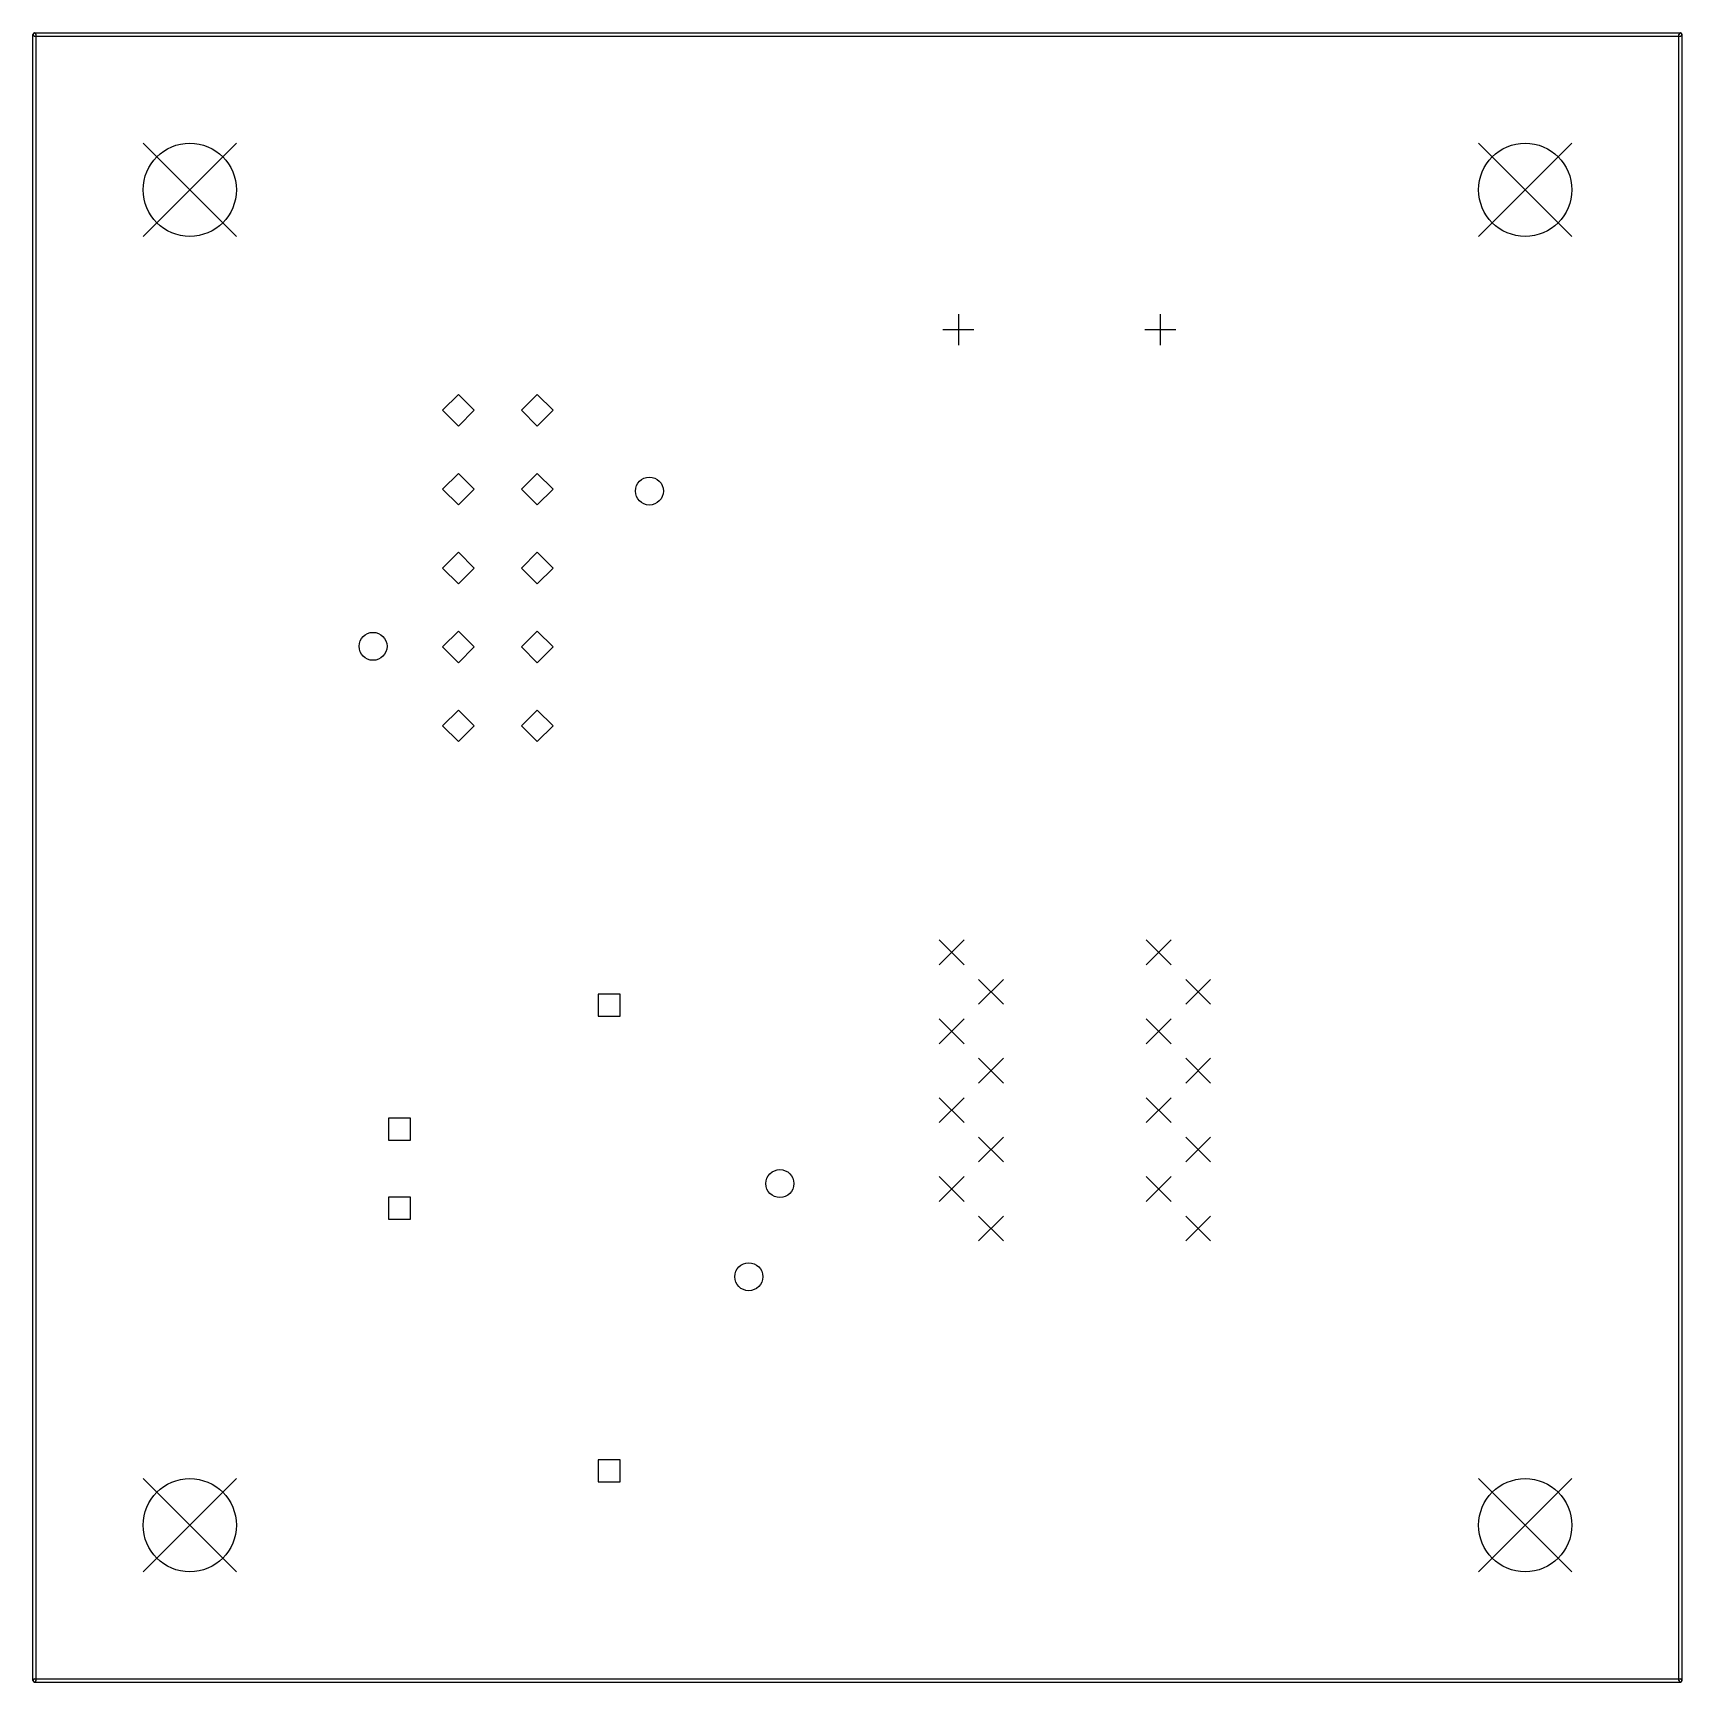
# Model space of a CAD drawing. Extents: x 104 to 175.4, y -159.9 to -75.
# Drawn here: x 107 to 160.1, y -128.1 to -75 of the extents above; entities that cross this region are included whole.
import ezdxf

# ---------------------------------------------------------------- set-up
doc = ezdxf.new("R2010")
doc.units = 0
doc.header["$MEASUREMENT"] = 0
doc.layers.add('BLACK', color=7, linetype='CONTINUOUS')

msp = doc.modelspace()

# ---------------------------------------------------------------- linework, layer by layer
at = {"layer": 'Black'}
for p, q in [((106.95, -128), (106.95, -75)), ((107, -74.95), (160, -74.95)), ((107, -75.05), (160, -75.05)), ((107.05, -128), (107.05, -75)), ((159.95, -128), (159.95, -75)), ((160.05, -128), (160.05, -75)), ((110.5, -78.5), (113.5, -81.5)), ((113.5, -78.5), (110.5, -81.5)), ((153.5, -78.5), (156.5, -81.5)), ((156.5, -78.5), (153.5, -81.5)), ((136.75, -84), (136.75, -85)), ((143.25, -84), (143.25, -85)), ((136.25, -84.5), (137.25, -84.5)), ((142.75, -84.5), (143.75, -84.5)), ((120.65, -86.592), (120.142, -87.1)), ((121.158, -87.1), (120.65, -86.592)), ((123.19, -86.592), (122.682, -87.1)), ((123.698, -87.1), (123.19, -86.592)), ((120.142, -87.1), (120.65, -87.608)), ((120.65, -87.608), (121.158, -87.1)), ((122.682, -87.1), (123.19, -87.608)), ((123.19, -87.608), (123.698, -87.1)), ((120.65, -89.132), (120.142, -89.64)), ((121.158, -89.64), (120.65, -89.132)), ((123.19, -89.132), (122.682, -89.64)), ((123.698, -89.64), (123.19, -89.132)), ((120.142, -89.64), (120.65, -90.148)), ((120.65, -90.148), (121.158, -89.64)), ((122.682, -89.64), (123.19, -90.148)), ((123.19, -90.148), (123.698, -89.64)), ((120.65, -91.672), (120.142, -92.18)), ((121.158, -92.18), (120.65, -91.672)), ((123.19, -91.672), (122.682, -92.18)), ((123.698, -92.18), (123.19, -91.672)), ((120.142, -92.18), (120.65, -92.688)), ((120.65, -92.688), (121.158, -92.18)), ((122.682, -92.18), (123.19, -92.688)), ((123.19, -92.688), (123.698, -92.18)), ((120.65, -94.212), (120.142, -94.72)), ((121.158, -94.72), (120.65, -94.212)), ((123.19, -94.212), (122.682, -94.72)), ((123.698, -94.72), (123.19, -94.212)), ((120.142, -94.72), (120.65, -95.228)), ((120.65, -95.228), (121.158, -94.72)), ((122.682, -94.72), (123.19, -95.228)), ((123.19, -95.228), (123.698, -94.72)), ((120.65, -96.752), (120.142, -97.26)), ((121.158, -97.26), (120.65, -96.752)), ((123.19, -96.752), (122.682, -97.26)), ((123.698, -97.26), (123.19, -96.752)), ((120.142, -97.26), (120.65, -97.768)), ((120.65, -97.768), (121.158, -97.26)), ((122.682, -97.26), (123.19, -97.768)), ((123.19, -97.768), (123.698, -97.26)), ((136.13, -104.155), (136.93, -104.955)), ((136.93, -104.155), (136.13, -104.955)), ((142.8, -104.155), (143.6, -104.955)), ((143.6, -104.155), (142.8, -104.955)), ((137.4, -105.425), (138.2, -106.225)), ((138.2, -105.425), (137.4, -106.225)), ((144.07, -105.425), (144.87, -106.225)), ((144.87, -105.425), (144.07, -106.225)), ((125.854, -105.896), (125.146, -105.896)), ((125.146, -105.896), (125.146, -106.604)), ((125.854, -106.604), (125.854, -105.896)), ((125.146, -106.604), (125.854, -106.604)), ((136.13, -106.695), (136.93, -107.495)), ((136.93, -106.695), (136.13, -107.495)), ((142.8, -106.695), (143.6, -107.495)), ((143.6, -106.695), (142.8, -107.495)), ((137.4, -107.965), (138.2, -108.765)), ((138.2, -107.965), (137.4, -108.765)), ((144.07, -107.965), (144.87, -108.765)), ((144.87, -107.965), (144.07, -108.765)), ((136.13, -109.235), (136.93, -110.035)), ((136.93, -109.235), (136.13, -110.035)), ((142.8, -109.235), (143.6, -110.035)), ((143.6, -109.235), (142.8, -110.035)), ((119.104, -109.896), (118.396, -109.896)), ((118.396, -109.896), (118.396, -110.604)), ((119.104, -110.604), (119.104, -109.896)), ((118.396, -110.604), (119.104, -110.604)), ((137.4, -110.505), (138.2, -111.305)), ((138.2, -110.505), (137.4, -111.305)), ((144.07, -110.505), (144.87, -111.305)), ((144.87, -110.505), (144.07, -111.305)), ((136.13, -111.775), (136.93, -112.575)), ((136.93, -111.775), (136.13, -112.575)), ((142.8, -111.775), (143.6, -112.575)), ((143.6, -111.775), (142.8, -112.575)), ((119.104, -112.436), (118.396, -112.436)), ((118.396, -112.436), (118.396, -113.144)), ((119.104, -113.144), (119.104, -112.436)), ((137.4, -113.045), (138.2, -113.845)), ((138.2, -113.045), (137.4, -113.845)), ((144.07, -113.045), (144.87, -113.845)), ((144.87, -113.045), (144.07, -113.845)), ((118.396, -113.144), (119.104, -113.144)), ((125.854, -120.896), (125.146, -120.896)), ((125.146, -120.896), (125.146, -121.604)), ((125.854, -121.604), (125.854, -120.896)), ((110.5, -121.5), (113.5, -124.5)), ((113.5, -121.5), (110.5, -124.5)), ((153.5, -121.5), (156.5, -124.5)), ((156.5, -121.5), (153.5, -124.5)), ((125.146, -121.604), (125.854, -121.604)), ((107, -127.95), (160, -127.95)), ((107, -128.05), (160, -128.05))]:
    msp.add_line(p, q, dxfattribs=at)
for centre, radius in [((112, -80), 1.5), ((155, -80), 1.5), ((126.8, -89.7), 0.45), ((117.9, -94.7), 0.45), ((131, -112), 0.45), ((130, -115), 0.45), ((112, -123), 1.5), ((155, -123), 1.5)]:
    msp.add_circle(centre, radius, dxfattribs=at)
for centre, start, end in [((107, -75), 360, 540), ((107, -75), 90, 270), ((160, -75), 360, 540), ((160, -75), 270, 450), ((107, -128), 90, 270), ((160, -128), 270, 450), ((107, -128), 180, 360), ((160, -128), 180, 360)]:
    msp.add_arc(centre, 0.05, start, end, dxfattribs=at)

doc.saveas('drawing.dxf')
